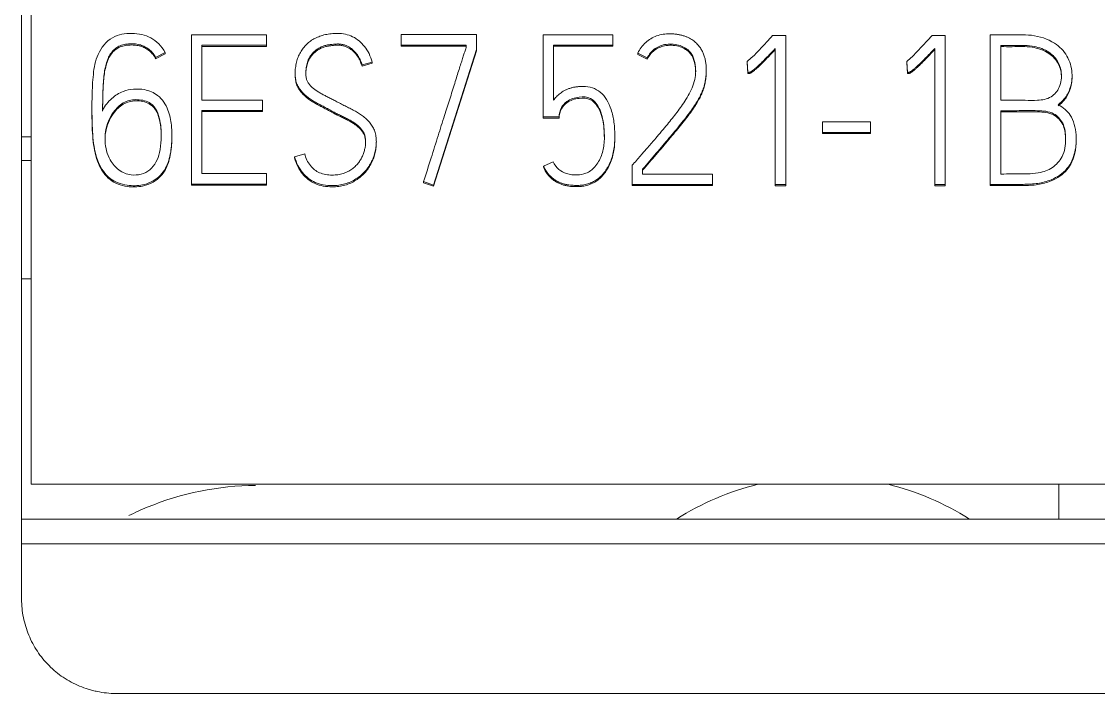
# Model space of a CAD drawing. Header units: millimetres. Extents: x 4137 to 6698, y 1400 to 3585.
# Drawn here: x 5325.15 to 5336.57, y 3360.38 to 3367.5 of the extents above; entities that cross this region are included whole.
import ezdxf

# ---------------------------------------------------------------- set-up
doc = ezdxf.new("R2010")
doc.units = ezdxf.units.MM
doc.layers.add('000-PI-Oprema', color=30, linetype='Continuous', lineweight=5)

msp = doc.modelspace()

# ---------------------------------------------------------------- linework, layer by layer
at = {"layer": '000-PI-Oprema', "color": 0, "linetype": 'ByBlock', "lineweight": 0}
for p, q in [((5325.248, 3362.595), (5325.248, 3372.778)), ((5326.949, 3367.361), (5326.949, 3365.778)), ((5327.745, 3367.361), (5326.949, 3367.361)), ((5327.745, 3367.249), (5327.745, 3367.361)), ((5329.174, 3367.363), (5329.174, 3367.251)), ((5329.973, 3367.363), (5329.174, 3367.363)), ((5329.973, 3367.203), (5329.973, 3367.363)), ((5330.679, 3367.361), (5331.418, 3367.361)), ((5330.679, 3366.489), (5330.679, 3367.361)), ((5331.418, 3367.361), (5331.418, 3367.251)), ((5333.113, 3367.352), (5333.253, 3367.352)), ((5333.253, 3367.352), (5333.253, 3365.772)), ((5334.804, 3367.352), (5334.944, 3367.352)), ((5334.944, 3367.352), (5334.944, 3365.772)), ((5335.421, 3365.774), (5335.421, 3367.359)), ((5327.06, 3366.668), (5327.06, 3367.249)), ((5327.06, 3367.249), (5327.745, 3367.249)), ((5327.06, 3367.236), (5327.745, 3367.236)), ((5327.745, 3367.249), (5327.745, 3367.236)), ((5329.174, 3367.251), (5329.174, 3367.238)), ((5329.174, 3367.251), (5329.862, 3367.251)), ((5329.174, 3367.238), (5329.862, 3367.238)), ((5329.862, 3367.251), (5329.862, 3367.22)), ((5330.79, 3367.251), (5330.79, 3366.666)), ((5331.418, 3367.251), (5330.79, 3367.251)), ((5331.418, 3367.238), (5330.79, 3367.238)), ((5331.418, 3367.251), (5331.418, 3367.238)), ((5335.535, 3367.247), (5335.535, 3366.666)), ((5326.671, 3367.172), (5326.569, 3367.119)), ((5326.671, 3367.159), (5326.569, 3367.106)), ((5326.671, 3367.172), (5326.671, 3367.159)), ((5329.518, 3365.767), (5329.973, 3367.203)), ((5329.518, 3365.755), (5329.973, 3367.19)), ((5329.973, 3367.203), (5329.973, 3367.19)), ((5331.684, 3367.165), (5331.684, 3367.152)), ((5331.784, 3367.115), (5331.684, 3367.165)), ((5331.784, 3367.102), (5331.684, 3367.152)), ((5333.142, 3365.772), (5333.142, 3367.216)), ((5334.833, 3365.772), (5334.833, 3367.216)), ((5326.569, 3367.119), (5326.569, 3367.106)), ((5328.868, 3367.071), (5328.759, 3367.04)), ((5328.868, 3367.058), (5328.759, 3367.027)), ((5328.759, 3367.04), (5328.759, 3367.027)), ((5328.868, 3367.071), (5328.868, 3367.058)), ((5331.784, 3367.115), (5331.784, 3367.102)), ((5332.845, 3367.078), (5332.845, 3367.065)), ((5332.852, 3366.96), (5332.845, 3367.078)), ((5332.852, 3366.948), (5332.845, 3367.065)), ((5334.536, 3367.078), (5334.536, 3367.065)), ((5334.543, 3366.96), (5334.536, 3367.078)), ((5334.543, 3366.948), (5334.536, 3367.065)), ((5328.049, 3366.95), (5328.049, 3366.938)), ((5332.41, 3366.973), (5332.41, 3366.986)), ((5332.852, 3366.96), (5332.852, 3366.948)), ((5334.543, 3366.96), (5334.543, 3366.948)), ((5336.289, 3366.911), (5336.289, 3366.931)), ((5327.703, 3366.668), (5327.06, 3366.668)), ((5327.703, 3366.558), (5327.703, 3366.668)), ((5325.894, 3366.576), (5325.894, 3366.563)), ((5327.06, 3365.889), (5327.06, 3366.558)), ((5327.06, 3366.558), (5327.703, 3366.558)), ((5327.703, 3366.558), (5327.703, 3366.545)), ((5335.535, 3366.555), (5335.535, 3365.884)), ((5327.06, 3366.545), (5327.703, 3366.545)), ((5330.679, 3366.489), (5330.679, 3366.477)), ((5330.848, 3366.489), (5330.679, 3366.489)), ((5330.848, 3366.477), (5330.679, 3366.477)), ((5330.848, 3366.489), (5330.848, 3366.477)), ((5333.644, 3366.437), (5333.644, 3366.324)), ((5334.15, 3366.437), (5333.644, 3366.437)), ((5334.15, 3366.324), (5334.15, 3366.437)), ((5333.644, 3366.324), (5333.644, 3366.312)), ((5333.644, 3366.324), (5334.15, 3366.324)), ((5334.15, 3366.324), (5334.15, 3366.312)), ((5325.148, 3366.278), (5325.248, 3366.278)), ((5326.743, 3366.274), (5326.743, 3366.286)), ((5328.91, 3366.212), (5328.91, 3366.225)), ((5331.44, 3366.271), (5331.44, 3366.284)), ((5333.644, 3366.312), (5334.15, 3366.312)), ((5336.334, 3366.239), (5336.334, 3366.251)), ((5328.043, 3366.067), (5328.151, 3366.098)), ((5325.248, 3366.028), (5325.148, 3366.028)), ((5328.043, 3366.067), (5328.043, 3366.054)), ((5330.683, 3365.968), (5330.786, 3366.014)), ((5327.745, 3365.889), (5327.06, 3365.889)), ((5327.745, 3365.778), (5327.745, 3365.889)), ((5330.683, 3365.968), (5330.683, 3365.955)), ((5331.624, 3365.774), (5331.624, 3365.977)), ((5331.735, 3365.937), (5331.735, 3365.884)), ((5331.735, 3365.884), (5332.477, 3365.884)), ((5332.477, 3365.884), (5332.477, 3365.774)), ((5326.949, 3365.778), (5326.949, 3365.766)), ((5326.949, 3365.778), (5327.745, 3365.778)), ((5326.949, 3365.766), (5327.745, 3365.766)), ((5327.745, 3365.778), (5327.745, 3365.766)), ((5329.412, 3365.803), (5329.518, 3365.767)), ((5329.412, 3365.803), (5329.412, 3365.79)), ((5329.412, 3365.79), (5329.518, 3365.755)), ((5329.518, 3365.767), (5329.518, 3365.755)), ((5331.624, 3365.774), (5331.624, 3365.761)), ((5332.477, 3365.774), (5331.624, 3365.774)), ((5332.477, 3365.761), (5331.624, 3365.761)), ((5332.477, 3365.774), (5332.477, 3365.761)), ((5333.142, 3365.772), (5333.142, 3365.759)), ((5333.253, 3365.772), (5333.142, 3365.772)), ((5333.253, 3365.759), (5333.142, 3365.759)), ((5333.253, 3365.772), (5333.253, 3365.759)), ((5334.833, 3365.772), (5334.833, 3365.759)), ((5334.944, 3365.772), (5334.833, 3365.772)), ((5334.944, 3365.759), (5334.833, 3365.759)), ((5334.944, 3365.772), (5334.944, 3365.759)), ((5335.421, 3365.774), (5335.421, 3365.761)), ((5325.248, 3364.773), (5325.148, 3364.773)), ((5350.048, 3362.595), (5325.248, 3362.595)), ((5336.148, 3362.595), (5336.148, 3362.227)), ((5350.148, 3362.227), (5325.148, 3362.227)), ((5325.148, 3361.964), (5325.148, 3361.378)), ((5350.148, 3361.964), (5325.148, 3361.964)), ((5326.148, 3360.378), (5349.148, 3360.378))]:
    msp.add_line(p, q, dxfattribs=at)
for start, end in [(103.753, 122.3801), (57.6199, 76.247)]:
    msp.add_arc((5333.648, 3359.778), 2.9, start, end, dxfattribs=at)
for points, knots in [([(5325.148, 3372.778), (5325.148, 3371.693), (5325.148, 3368.09), (5325.148, 3364.485), (5325.148, 3361.964)], [0, 0, 0, 0, 0.301146, 1, 1, 1, 1]), ([(5326.008, 3366.562), (5326.033, 3366.61), (5326.094, 3366.687), (5326.213, 3366.764), (5326.336, 3366.786), (5326.464, 3366.785), (5326.612, 3366.722), (5326.708, 3366.572), (5326.743, 3366.39), (5326.745, 3366.21), (5326.718, 3366.026), (5326.632, 3365.855), (5326.465, 3365.764), (5326.28, 3365.754), (5326.091, 3365.807), (5325.955, 3365.984), (5325.904, 3366.213), (5325.894, 3366.46), (5325.894, 3366.705), (5325.904, 3366.937), (5325.943, 3367.161), (5326.092, 3367.35), (5326.317, 3367.388), (5326.534, 3367.342), (5326.63, 3367.241), (5326.671, 3367.172)], [0, 0, 0, 0, 0.03564, 0.067865, 0.092923, 0.119268, 0.154068, 0.197126, 0.234707, 0.279879, 0.320329, 0.360962, 0.405677, 0.442102, 0.485709, 0.532505, 0.586175, 0.644312, 0.701767, 0.753421, 0.803151, 0.856352, 0.904259, 0.950465, 1, 1, 1, 1]), ([(5328.151, 3366.098), (5328.16, 3366.053), (5328.2, 3365.971), (5328.308, 3365.885), (5328.418, 3365.87), (5328.502, 3365.875), (5328.558, 3365.887), (5328.607, 3365.908), (5328.65, 3365.934), (5328.687, 3365.964), (5328.718, 3365.998), (5328.743, 3366.034), (5328.764, 3366.072), (5328.779, 3366.112), (5328.789, 3366.152), (5328.796, 3366.189), (5328.798, 3366.228), (5328.795, 3366.267), (5328.786, 3366.306), (5328.768, 3366.339), (5328.745, 3366.368), (5328.719, 3366.395), (5328.687, 3366.42), (5328.652, 3366.443), (5328.614, 3366.464), (5328.573, 3366.484), (5328.529, 3366.505), (5328.485, 3366.527), (5328.439, 3366.551), (5328.393, 3366.577), (5328.346, 3366.602), (5328.299, 3366.626), (5328.254, 3366.65), (5328.212, 3366.676), (5328.174, 3366.704), (5328.139, 3366.735), (5328.109, 3366.769), (5328.083, 3366.806), (5328.063, 3366.848), (5328.052, 3366.896), (5328.048, 3366.951), (5328.052, 3367.009), (5328.062, 3367.068), (5328.08, 3367.123), (5328.104, 3367.174), (5328.135, 3367.219), (5328.171, 3367.26), (5328.212, 3367.295), (5328.26, 3367.323), (5328.313, 3367.346), (5328.37, 3367.363), (5328.433, 3367.372), (5328.504, 3367.376), (5328.582, 3367.369), (5328.661, 3367.342), (5328.73, 3367.297), (5328.789, 3367.236), (5328.837, 3367.159), (5328.859, 3367.101), (5328.868, 3367.071)], [0, 0, 0, 0, 0.042395, 0.079774, 0.121236, 0.140075, 0.157254, 0.173247, 0.188397, 0.202796, 0.216711, 0.230265, 0.243508, 0.256652, 0.269293, 0.280934, 0.291684, 0.304893, 0.316879, 0.328106, 0.339273, 0.350814, 0.362909, 0.375637, 0.388999, 0.403044, 0.417696, 0.432849, 0.448511, 0.464937, 0.481153, 0.497163, 0.51278, 0.527863, 0.542482, 0.556645, 0.570443, 0.584077, 0.597961, 0.612786, 0.629037, 0.64828, 0.666584, 0.684253, 0.701354, 0.717933, 0.734308, 0.750738, 0.767515, 0.784992, 0.803232, 0.822275, 0.842375, 0.868294, 0.892965, 0.917787, 0.943448, 0.970498, 1, 1, 1, 1]), ([(5331.684, 3367.165), (5331.704, 3367.208), (5331.76, 3367.283), (5331.882, 3367.358), (5331.99, 3367.372), (5332.065, 3367.369), (5332.105, 3367.365), (5332.141, 3367.357), (5332.174, 3367.348), (5332.204, 3367.337), (5332.231, 3367.324), (5332.256, 3367.31), (5332.278, 3367.295), (5332.297, 3367.279), (5332.313, 3367.262), (5332.328, 3367.246), (5332.346, 3367.223), (5332.365, 3367.193), (5332.383, 3367.154), (5332.395, 3367.114), (5332.404, 3367.072), (5332.409, 3367.029), (5332.41, 3366.988), (5332.409, 3366.949), (5332.406, 3366.912), (5332.4, 3366.875), (5332.393, 3366.839), (5332.384, 3366.805), (5332.37, 3366.767), (5332.35, 3366.72), (5332.321, 3366.666), (5332.284, 3366.607), (5332.24, 3366.545), (5332.191, 3366.479), (5332.136, 3366.41), (5332.077, 3366.337), (5332.013, 3366.262), (5331.947, 3366.184), (5331.877, 3366.103), (5331.807, 3366.021), (5331.759, 3365.965), (5331.735, 3365.937)], [0, 0, 0, 0, 0.061339, 0.118477, 0.180647, 0.199061, 0.216082, 0.231833, 0.246526, 0.260308, 0.273254, 0.285426, 0.29689, 0.307753, 0.31802, 0.327627, 0.336606, 0.355189, 0.37361, 0.392165, 0.410785, 0.42927, 0.447741, 0.464235, 0.480574, 0.496814, 0.51268, 0.527892, 0.542508, 0.566365, 0.593275, 0.623397, 0.656474, 0.692185, 0.730563, 0.771282, 0.814001, 0.858722, 0.904903, 0.951996, 1, 1, 1, 1]), ([(5332.845, 3367.078), (5332.864, 3367.094), (5332.909, 3367.133), (5332.976, 3367.203), (5333.046, 3367.278), (5333.092, 3367.329), (5333.113, 3367.352)], [0, 0, 0, 0, 0.194145, 0.465142, 0.75263, 1, 1, 1, 1]), ([(5334.536, 3367.078), (5334.555, 3367.094), (5334.6, 3367.133), (5334.666, 3367.203), (5334.737, 3367.278), (5334.783, 3367.329), (5334.804, 3367.352)], [0, 0, 0, 0, 0.194145, 0.465142, 0.75263, 1, 1, 1, 1]), ([(5335.421, 3367.359), (5335.481, 3367.359), (5335.626, 3367.356), (5335.859, 3367.37), (5336.094, 3367.298), (5336.249, 3367.143), (5336.299, 3366.962), (5336.281, 3366.8), (5336.218, 3366.686), (5336.167, 3366.638), (5336.143, 3366.619)], [0, 0, 0, 0, 0.121799, 0.300471, 0.478612, 0.608153, 0.736749, 0.853072, 0.938599, 1, 1, 1, 1]), ([(5326.569, 3367.119), (5326.562, 3367.134), (5326.544, 3367.163), (5326.509, 3367.2), (5326.468, 3367.228), (5326.421, 3367.249), (5326.37, 3367.262), (5326.312, 3367.266), (5326.252, 3367.261), (5326.193, 3367.246), (5326.145, 3367.219), (5326.107, 3367.181), (5326.076, 3367.134), (5326.052, 3367.078), (5326.035, 3367.013), (5326.022, 3366.939), (5326.015, 3366.856), (5326.011, 3366.766), (5326.008, 3366.667), (5326.008, 3366.598), (5326.008, 3366.562)], [0, 0, 0, 0, 0.043481, 0.085549, 0.127923, 0.170971, 0.214845, 0.260884, 0.317917, 0.367656, 0.41257, 0.456833, 0.503792, 0.555243, 0.612421, 0.675966, 0.746378, 0.823872, 0.908402, 1, 1, 1, 1]), ([(5326.569, 3367.106), (5326.562, 3367.121), (5326.544, 3367.15), (5326.509, 3367.187), (5326.468, 3367.216), (5326.421, 3367.236), (5326.37, 3367.249), (5326.312, 3367.253), (5326.252, 3367.249), (5326.193, 3367.234), (5326.145, 3367.206), (5326.107, 3367.168), (5326.076, 3367.121), (5326.052, 3367.065), (5326.035, 3367), (5326.022, 3366.926), (5326.015, 3366.844), (5326.011, 3366.753), (5326.008, 3366.654), (5326.008, 3366.585), (5326.008, 3366.549)], [0, 0, 0, 0, 0.043481, 0.085549, 0.127923, 0.170971, 0.214845, 0.260884, 0.317917, 0.367656, 0.41257, 0.456833, 0.503792, 0.555243, 0.612421, 0.675966, 0.746378, 0.823872, 0.908402, 1, 1, 1, 1]), ([(5328.759, 3367.04), (5328.757, 3367.047), (5328.752, 3367.062), (5328.743, 3367.085), (5328.732, 3367.11), (5328.718, 3367.135), (5328.701, 3367.159), (5328.682, 3367.182), (5328.66, 3367.204), (5328.634, 3367.223), (5328.605, 3367.24), (5328.573, 3367.253), (5328.536, 3367.261), (5328.502, 3367.263), (5328.469, 3367.261), (5328.437, 3367.258), (5328.401, 3367.254), (5328.364, 3367.246), (5328.326, 3367.231), (5328.29, 3367.212), (5328.256, 3367.187), (5328.226, 3367.154), (5328.198, 3367.115), (5328.177, 3367.068), (5328.165, 3367.01), (5328.161, 3366.957), (5328.164, 3366.912), (5328.173, 3366.878), (5328.188, 3366.849), (5328.209, 3366.822), (5328.233, 3366.798), (5328.262, 3366.776), (5328.294, 3366.755), (5328.329, 3366.734), (5328.367, 3366.715), (5328.408, 3366.694), (5328.45, 3366.673), (5328.495, 3366.649), (5328.542, 3366.624), (5328.591, 3366.599), (5328.641, 3366.574), (5328.689, 3366.55), (5328.733, 3366.522), (5328.775, 3366.493), (5328.813, 3366.46), (5328.846, 3366.423), (5328.874, 3366.382), (5328.896, 3366.335), (5328.908, 3366.282), (5328.912, 3366.226), (5328.908, 3366.168), (5328.897, 3366.111), (5328.879, 3366.055), (5328.855, 3366.002), (5328.824, 3365.952), (5328.787, 3365.906), (5328.744, 3365.865), (5328.694, 3365.83), (5328.639, 3365.8), (5328.578, 3365.777), (5328.511, 3365.764), (5328.434, 3365.759), (5328.349, 3365.766), (5328.262, 3365.792), (5328.187, 3365.836), (5328.124, 3365.898), (5328.075, 3365.976), (5328.052, 3366.035), (5328.043, 3366.067)], [0, 0, 0, 0, 0.006902, 0.014527, 0.0229, 0.03171, 0.040697, 0.049939, 0.059406, 0.069126, 0.079243, 0.089792, 0.100957, 0.11302, 0.121351, 0.131067, 0.142193, 0.154038, 0.166072, 0.178522, 0.191399, 0.204849, 0.219214, 0.234859, 0.25249, 0.272668, 0.283841, 0.294211, 0.304173, 0.314215, 0.324636, 0.335605, 0.347264, 0.35967, 0.372854, 0.386723, 0.401163, 0.416176, 0.433071, 0.449927, 0.466747, 0.483271, 0.499286, 0.514866, 0.530063, 0.545048, 0.560066, 0.575472, 0.591898, 0.609868, 0.627376, 0.645005, 0.66302, 0.681094, 0.698922, 0.71679, 0.734853, 0.753306, 0.772468, 0.792214, 0.812556, 0.833938, 0.86301, 0.889874, 0.915888, 0.942166, 0.969784, 1, 1, 1, 1]), ([(5328.759, 3367.027), (5328.757, 3367.034), (5328.752, 3367.049), (5328.743, 3367.072), (5328.732, 3367.097), (5328.718, 3367.122), (5328.701, 3367.146), (5328.682, 3367.17), (5328.66, 3367.191), (5328.634, 3367.21), (5328.605, 3367.227), (5328.573, 3367.24), (5328.536, 3367.248), (5328.502, 3367.25), (5328.469, 3367.249), (5328.437, 3367.245), (5328.401, 3367.241), (5328.364, 3367.233), (5328.326, 3367.219), (5328.29, 3367.199), (5328.256, 3367.174), (5328.226, 3367.141), (5328.198, 3367.103), (5328.177, 3367.055), (5328.166, 3367), (5328.163, 3366.962), (5328.162, 3366.942)], [0, 0, 0, 0, 0.025535, 0.053746, 0.084726, 0.117324, 0.150572, 0.184768, 0.219795, 0.255756, 0.293187, 0.332218, 0.373527, 0.418158, 0.448979, 0.484928, 0.526094, 0.569916, 0.614442, 0.660505, 0.708148, 0.757909, 0.811058, 0.868941, 0.934177, 1, 1, 1, 1]), ([(5331.624, 3365.977), (5331.654, 3366.01), (5331.709, 3366.074), (5331.792, 3366.169), (5331.887, 3366.28), (5331.992, 3366.402), (5332.1, 3366.538), (5332.2, 3366.677), (5332.286, 3366.836), (5332.309, 3367.019), (5332.257, 3367.19), (5332.111, 3367.261), (5331.975, 3367.267), (5331.851, 3367.214), (5331.803, 3367.152), (5331.784, 3367.115)], [0, 0, 0, 0, 0.068794, 0.128406, 0.193582, 0.291346, 0.373604, 0.45943, 0.554437, 0.645803, 0.738171, 0.803969, 0.878932, 0.940491, 1, 1, 1, 1]), ([(5332.297, 3366.968), (5332.297, 3366.981), (5332.294, 3367.055), (5332.257, 3367.177), (5332.111, 3367.249), (5331.975, 3367.254), (5331.851, 3367.201), (5331.803, 3367.139), (5331.784, 3367.102)], [0, 0, 0, 0, 0.051721, 0.299015, 0.475174, 0.675868, 0.840679, 1, 1, 1, 1]), ([(5335.535, 3366.666), (5335.583, 3366.666), (5335.668, 3366.665), (5335.798, 3366.666), (5335.927, 3366.661), (5336.072, 3366.684), (5336.17, 3366.807), (5336.185, 3366.951), (5336.142, 3367.093), (5336.026, 3367.199), (5335.853, 3367.253), (5335.685, 3367.245), (5335.575, 3367.247), (5335.535, 3367.247)], [0, 0, 0, 0, 0.089881, 0.159215, 0.241238, 0.333496, 0.41712, 0.515535, 0.593949, 0.688978, 0.794399, 0.924872, 1, 1, 1, 1]), ([(5336.177, 3366.909), (5336.177, 3366.922), (5336.173, 3366.977), (5336.142, 3367.081), (5336.026, 3367.186), (5335.853, 3367.241), (5335.685, 3367.232), (5335.575, 3367.234), (5335.535, 3367.234)], [0, 0, 0, 0, 0.046506, 0.200835, 0.387866, 0.595348, 0.852137, 1, 1, 1, 1]), ([(5329.862, 3367.22), (5329.861, 3367.217), (5329.857, 3367.207), (5329.85, 3367.185), (5329.839, 3367.151), (5329.825, 3367.106), (5329.807, 3367.051), (5329.787, 3366.989), (5329.765, 3366.919), (5329.741, 3366.843), (5329.716, 3366.762), (5329.689, 3366.678), (5329.662, 3366.592), (5329.62, 3366.462), (5329.564, 3366.283), (5329.49, 3366.049), (5329.438, 3365.887), (5329.412, 3365.803)], [0, 0, 0, 0, 0.006664, 0.022274, 0.046836, 0.07897, 0.117297, 0.161819, 0.211415, 0.264968, 0.322476, 0.382404, 0.443215, 0.50491, 0.65714, 0.82217, 1, 1, 1, 1]), ([(5333.142, 3367.216), (5333.124, 3367.197), (5333.091, 3367.161), (5333.045, 3367.113), (5333.006, 3367.074), (5332.973, 3367.042), (5332.945, 3367.016), (5332.922, 3366.996), (5332.903, 3366.981), (5332.888, 3366.971), (5332.876, 3366.965), (5332.866, 3366.962), (5332.859, 3366.961), (5332.854, 3366.96), (5332.852, 3366.96)], [0, 0, 0, 0, 0.200504, 0.370797, 0.510902, 0.6264, 0.722885, 0.800448, 0.861213, 0.907383, 0.939504, 0.963232, 0.983337, 1, 1, 1, 1]), ([(5333.142, 3367.203), (5333.124, 3367.184), (5333.091, 3367.149), (5333.045, 3367.101), (5333.006, 3367.061), (5332.973, 3367.029), (5332.945, 3367.003), (5332.922, 3366.983), (5332.903, 3366.968), (5332.888, 3366.958), (5332.876, 3366.952), (5332.866, 3366.95), (5332.859, 3366.948), (5332.854, 3366.948), (5332.852, 3366.948)], [0, 0, 0, 0, 0.200504, 0.370797, 0.510902, 0.6264, 0.722885, 0.800448, 0.861213, 0.907383, 0.939504, 0.963232, 0.983337, 1, 1, 1, 1]), ([(5334.833, 3367.216), (5334.815, 3367.197), (5334.782, 3367.161), (5334.736, 3367.113), (5334.697, 3367.074), (5334.664, 3367.042), (5334.636, 3367.016), (5334.613, 3366.996), (5334.594, 3366.981), (5334.579, 3366.971), (5334.567, 3366.965), (5334.557, 3366.962), (5334.55, 3366.961), (5334.545, 3366.96), (5334.543, 3366.96)], [0, 0, 0, 0, 0.200504, 0.370797, 0.510902, 0.6264, 0.722885, 0.800448, 0.861213, 0.907383, 0.939504, 0.963232, 0.983337, 1, 1, 1, 1]), ([(5334.833, 3367.203), (5334.815, 3367.184), (5334.782, 3367.149), (5334.736, 3367.101), (5334.697, 3367.061), (5334.664, 3367.029), (5334.636, 3367.003), (5334.613, 3366.983), (5334.594, 3366.968), (5334.579, 3366.958), (5334.567, 3366.952), (5334.557, 3366.95), (5334.55, 3366.948), (5334.545, 3366.948), (5334.543, 3366.948)], [0, 0, 0, 0, 0.200504, 0.370797, 0.510902, 0.6264, 0.722885, 0.800448, 0.861213, 0.907383, 0.939504, 0.963232, 0.983337, 1, 1, 1, 1]), ([(5328.797, 3366.214), (5328.797, 3366.228), (5328.795, 3366.255), (5328.786, 3366.293), (5328.768, 3366.327), (5328.745, 3366.356), (5328.719, 3366.383), (5328.687, 3366.407), (5328.652, 3366.43), (5328.614, 3366.452), (5328.573, 3366.472), (5328.529, 3366.492), (5328.485, 3366.514), (5328.439, 3366.539), (5328.393, 3366.564), (5328.346, 3366.589), (5328.299, 3366.613), (5328.254, 3366.637), (5328.212, 3366.663), (5328.174, 3366.692), (5328.139, 3366.722), (5328.109, 3366.756), (5328.083, 3366.793), (5328.063, 3366.835), (5328.052, 3366.883), (5328.049, 3366.92), (5328.049, 3366.941), (5328.049, 3366.944)], [0, 0, 0, 0, 0.037363, 0.072654, 0.105707, 0.138586, 0.172568, 0.20818, 0.245654, 0.284995, 0.326348, 0.369486, 0.414101, 0.460216, 0.508578, 0.556324, 0.603462, 0.649443, 0.693851, 0.736893, 0.778592, 0.819218, 0.85936, 0.900239, 0.943889, 0.991738, 1, 1, 1, 1]), ([(5332.41, 3366.975), (5332.41, 3366.974), (5332.41, 3366.962), (5332.409, 3366.936), (5332.406, 3366.899), (5332.4, 3366.862), (5332.393, 3366.827), (5332.384, 3366.793), (5332.37, 3366.754), (5332.35, 3366.708), (5332.321, 3366.653), (5332.284, 3366.594), (5332.24, 3366.532), (5332.191, 3366.466), (5332.136, 3366.397), (5332.077, 3366.325), (5332.013, 3366.249), (5331.947, 3366.171), (5331.877, 3366.091), (5331.807, 3366.008), (5331.759, 3365.952), (5331.735, 3365.924)], [0, 0, 0, 0, 0.000351, 0.030208, 0.059783, 0.089178, 0.117897, 0.145433, 0.17189, 0.215074, 0.263783, 0.318309, 0.378181, 0.442821, 0.512289, 0.585996, 0.663321, 0.744272, 0.827864, 0.913107, 1, 1, 1, 1]), ([(5336.289, 3366.913), (5336.29, 3366.866), (5336.276, 3366.779), (5336.218, 3366.673), (5336.167, 3366.625), (5336.143, 3366.607)], [0, 0, 0, 0, 0.39415, 0.746816, 1, 1, 1, 1]), ([(5330.79, 3366.666), (5330.795, 3366.672), (5330.804, 3366.685), (5330.821, 3366.703), (5330.839, 3366.721), (5330.859, 3366.738), (5330.881, 3366.754), (5330.906, 3366.768), (5330.932, 3366.782), (5330.962, 3366.792), (5330.994, 3366.802), (5331.028, 3366.808), (5331.066, 3366.812), (5331.125, 3366.814), (5331.204, 3366.804), (5331.292, 3366.754), (5331.36, 3366.671), (5331.407, 3366.562), (5331.435, 3366.427), (5331.442, 3366.303), (5331.438, 3366.201), (5331.428, 3366.129), (5331.412, 3366.063), (5331.389, 3366.003), (5331.362, 3365.949), (5331.33, 3365.9), (5331.292, 3365.859), (5331.25, 3365.824), (5331.203, 3365.797), (5331.153, 3365.777), (5331.099, 3365.765), (5331.055, 3365.763), (5331.022, 3365.763), (5330.997, 3365.765), (5330.969, 3365.766), (5330.937, 3365.77), (5330.904, 3365.777), (5330.87, 3365.788), (5330.836, 3365.803), (5330.801, 3365.823), (5330.768, 3365.849), (5330.735, 3365.881), (5330.707, 3365.921), (5330.691, 3365.952), (5330.683, 3365.968)], [0, 0, 0, 0, 0.010575, 0.021534, 0.032937, 0.044729, 0.056875, 0.069452, 0.0826, 0.096505, 0.111279, 0.126985, 0.143702, 0.161538, 0.205913, 0.248141, 0.293825, 0.346182, 0.40699, 0.478261, 0.512629, 0.544859, 0.575282, 0.604004, 0.631084, 0.6569, 0.681684, 0.705765, 0.729734, 0.753772, 0.778045, 0.803118, 0.812005, 0.822876, 0.835737, 0.849942, 0.864952, 0.880894, 0.897668, 0.915306, 0.934053, 0.954105, 0.975931, 1, 1, 1, 1]), ([(5326.378, 3366.672), (5326.329, 3366.674), (5326.237, 3366.657), (5326.111, 3366.544), (5326.041, 3366.394), (5326.026, 3366.209), (5326.066, 3366.047), (5326.174, 3365.919), (5326.329, 3365.853), (5326.53, 3365.905), (5326.615, 3366.088), (5326.633, 3366.271), (5326.627, 3366.453), (5326.556, 3366.639), (5326.427, 3366.67), (5326.378, 3366.672)], [0, 0, 0, 0, 0.0625, 0.125, 0.21875, 0.28125, 0.375, 0.4375, 0.5, 0.59375, 0.6875, 0.75, 0.84375, 0.9375, 1, 1, 1, 1]), ([(5330.786, 3366.014), (5330.801, 3365.981), (5330.839, 3365.93), (5330.933, 3365.879), (5331.034, 3365.871), (5331.143, 3365.886), (5331.241, 3365.96), (5331.303, 3366.077), (5331.333, 3366.222), (5331.327, 3366.386), (5331.3, 3366.553), (5331.204, 3366.7), (5331.053, 3366.706), (5330.94, 3366.67), (5330.864, 3366.585), (5330.849, 3366.526), (5330.848, 3366.489)], [0, 0, 0, 0, 0.059022, 0.110017, 0.175174, 0.228533, 0.294979, 0.374406, 0.452147, 0.547151, 0.653629, 0.744768, 0.81483, 0.893356, 0.941956, 1, 1, 1, 1]), ([(5331.329, 3366.268), (5331.329, 3366.301), (5331.324, 3366.396), (5331.3, 3366.54), (5331.204, 3366.687), (5331.053, 3366.693), (5330.94, 3366.657), (5330.864, 3366.573), (5330.849, 3366.513), (5330.848, 3366.477)], [0, 0, 0, 0, 0.110862, 0.319923, 0.498869, 0.636431, 0.790612, 0.886035, 1, 1, 1, 1]), ([(5326.743, 3366.276), (5326.743, 3366.247), (5326.739, 3366.159), (5326.718, 3366.013), (5326.632, 3365.843), (5326.465, 3365.751), (5326.28, 3365.741), (5326.091, 3365.794), (5325.955, 3365.971), (5325.904, 3366.2), (5325.895, 3366.402), (5325.894, 3366.525), (5325.894, 3366.563)], [0, 0, 0, 0, 0.047379, 0.146039, 0.245143, 0.354204, 0.443047, 0.549405, 0.663541, 0.794443, 0.936242, 1, 1, 1, 1]), ([(5326.378, 3366.659), (5326.329, 3366.661), (5326.237, 3366.644), (5326.111, 3366.532), (5326.045, 3366.39), (5326.033, 3366.284), (5326.033, 3366.248)], [0, 0, 0, 0, 0.232842, 0.465685, 0.814948, 1, 1, 1, 1]), ([(5326.629, 3366.286), (5326.629, 3366.338), (5326.62, 3366.458), (5326.556, 3366.626), (5326.427, 3366.658), (5326.378, 3366.659)], [0, 0, 0, 0, 0.310868, 0.724347, 1, 1, 1, 1]), ([(5336.143, 3366.619), (5336.196, 3366.589), (5336.294, 3366.508), (5336.342, 3366.31), (5336.329, 3366.113), (5336.249, 3365.926), (5336.089, 3365.822), (5335.924, 3365.779), (5335.764, 3365.773), (5335.596, 3365.774), (5335.479, 3365.774), (5335.421, 3365.774)], [0, 0, 0, 0, 0.103943, 0.238103, 0.352261, 0.47238, 0.599265, 0.688206, 0.785795, 0.892897, 1, 1, 1, 1]), ([(5335.535, 3365.884), (5335.574, 3365.884), (5335.678, 3365.885), (5335.818, 3365.883), (5335.971, 3365.898), (5336.105, 3365.953), (5336.214, 3366.095), (5336.226, 3366.265), (5336.205, 3366.426), (5336.091, 3366.547), (5335.914, 3366.558), (5335.729, 3366.555), (5335.599, 3366.555), (5335.535, 3366.555)], [0, 0, 0, 0, 0.066156, 0.175169, 0.23737, 0.32413, 0.412445, 0.52466, 0.605148, 0.683631, 0.78156, 0.89078, 1, 1, 1, 1]), ([(5336.22, 3366.235), (5336.22, 3366.247), (5336.219, 3366.307), (5336.205, 3366.414), (5336.091, 3366.534), (5335.914, 3366.546), (5335.729, 3366.542), (5335.599, 3366.543), (5335.535, 3366.543)], [0, 0, 0, 0, 0.039686, 0.202294, 0.36085, 0.558693, 0.779347, 1, 1, 1, 1]), ([(5328.91, 3366.214), (5328.91, 3366.214), (5328.91, 3366.194), (5328.908, 3366.155), (5328.897, 3366.098), (5328.879, 3366.043), (5328.855, 3365.989), (5328.824, 3365.939), (5328.787, 3365.893), (5328.744, 3365.853), (5328.694, 3365.817), (5328.639, 3365.787), (5328.578, 3365.764), (5328.511, 3365.751), (5328.434, 3365.746), (5328.349, 3365.753), (5328.262, 3365.779), (5328.187, 3365.824), (5328.124, 3365.885), (5328.075, 3365.963), (5328.052, 3366.023), (5328.043, 3366.054)], [0, 0, 0, 0, 0.001261, 0.046083, 0.091213, 0.137331, 0.183601, 0.229241, 0.274983, 0.321224, 0.368462, 0.417518, 0.468068, 0.520144, 0.574882, 0.649305, 0.718077, 0.784672, 0.851944, 0.922648, 1, 1, 1, 1]), ([(5331.44, 3366.271), (5331.44, 3366.268), (5331.44, 3366.24), (5331.438, 3366.188), (5331.428, 3366.117), (5331.412, 3366.051), (5331.389, 3365.99), (5331.362, 3365.936), (5331.33, 3365.888), (5331.292, 3365.846), (5331.25, 3365.811), (5331.203, 3365.784), (5331.153, 3365.765), (5331.099, 3365.753), (5331.055, 3365.75), (5331.022, 3365.751), (5330.997, 3365.752), (5330.969, 3365.753), (5330.937, 3365.757), (5330.904, 3365.765), (5330.87, 3365.775), (5330.836, 3365.79), (5330.801, 3365.811), (5330.768, 3365.836), (5330.735, 3365.868), (5330.707, 3365.908), (5330.691, 3365.939), (5330.683, 3365.955)], [0, 0, 0, 0, 0.006507, 0.07195, 0.133322, 0.191255, 0.245946, 0.297513, 0.346671, 0.393864, 0.439719, 0.485361, 0.531134, 0.577354, 0.625098, 0.642021, 0.662722, 0.687212, 0.714261, 0.742843, 0.773199, 0.80514, 0.838725, 0.874425, 0.912607, 0.954167, 1, 1, 1, 1]), ([(5336.334, 3366.24), (5336.334, 3366.194), (5336.322, 3366.085), (5336.249, 3365.913), (5336.089, 3365.81), (5335.924, 3365.766), (5335.764, 3365.76), (5335.596, 3365.762), (5335.479, 3365.761), (5335.421, 3365.761)], [0, 0, 0, 0, 0.115677, 0.279669, 0.452899, 0.574324, 0.707557, 0.853779, 1, 1, 1, 1]), ([(5327.63, 3362.582), (5327.237, 3362.582), (5326.774, 3362.487), (5326.35, 3362.295), (5326.286, 3362.263)], [0, 0, 0, 0, 0.846072, 1, 1, 1, 1]), ([(5325.148, 3361.378), (5325.148, 3361.312), (5325.154, 3361.248), (5325.174, 3361.152), (5325.182, 3361.121), (5325.201, 3361.058), (5325.212, 3361.027), (5325.249, 3360.937), (5325.28, 3360.879), (5325.333, 3360.798), (5325.353, 3360.771), (5325.394, 3360.72), (5325.416, 3360.696), (5325.485, 3360.626), (5325.535, 3360.585), (5325.617, 3360.531), (5325.646, 3360.514), (5325.704, 3360.483), (5325.763, 3360.455), (5325.824, 3360.432), (5325.871, 3360.418), (5325.887, 3360.413), (5325.919, 3360.405), (5325.935, 3360.402), (5326.016, 3360.385), (5326.081, 3360.378), (5326.148, 3360.378)], [0, 0, 0, 0, 0.125, 0.125, 0.1875, 0.1875, 0.25, 0.25, 0.375, 0.375, 0.4375, 0.4375, 0.5, 0.5, 0.625, 0.625, 0.6875, 0.6875, 0.75, 0.8125, 0.8125, 0.84375, 0.84375, 0.875, 0.875, 1, 1, 1, 1])]:
    msp.add_open_spline(points, degree=3, knots=knots, dxfattribs=at)

doc.saveas('drawing.dxf')
